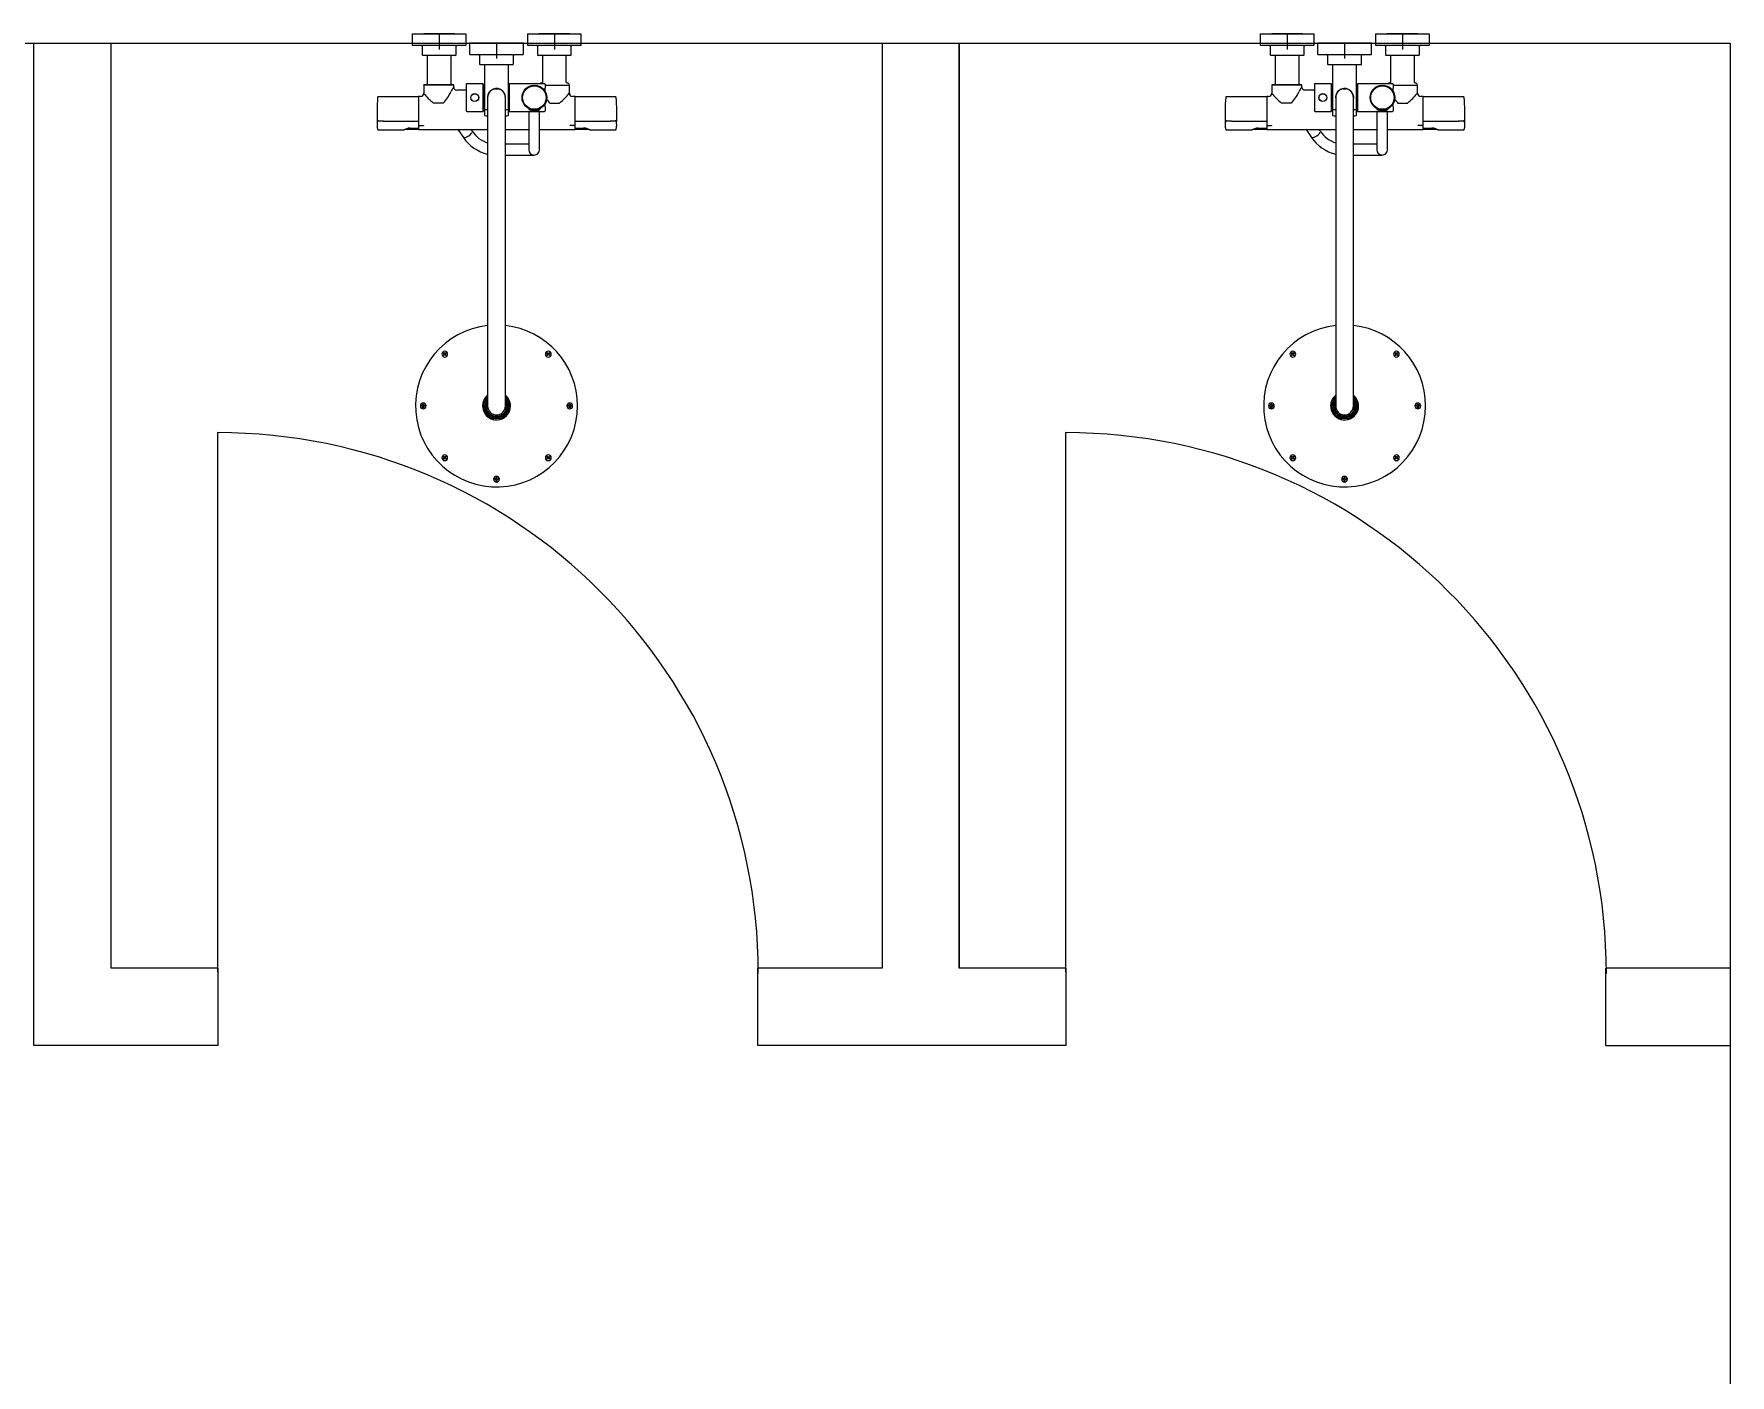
# Model space of a CAD drawing. Header units: millimetres. Extents: x -1544140 to 7445918, y -1294905 to 2019878.
# Drawn here: x 138998 to 141198, y 200255 to 201994 of the extents above; entities that cross this region are included whole.
import ezdxf
from ezdxf.lldxf.tags import DXFTag

# ---------------------------------------------------------------- set-up
doc = ezdxf.new("R2010")
doc.units = ezdxf.units.MM
doc.header["$MEASUREMENT"] = 0
doc.layers.add('JA_Building Outline', color=7, linetype='Continuous', lineweight=5)
tags = doc.linetypes.add('CENTER2', pattern=[28.575, 19.05, -3.175, 3.175, -3.175]).pattern_tags.tags
tags[10:11] = [DXFTag(74, 4), DXFTag(75, 0), DXFTag(340, '0'), DXFTag(46, 0.0), DXFTag(50, 0.0), DXFTag(44, 0.0), DXFTag(45, 0.0)]
tags[8:9] = [DXFTag(74, 4), DXFTag(75, 0), DXFTag(340, '0'), DXFTag(46, 0.0), DXFTag(50, 0.0), DXFTag(44, 0.0), DXFTag(45, 0.0)]
tags[6:7] = [DXFTag(74, 4), DXFTag(75, 0), DXFTag(340, '0'), DXFTag(46, 0.0), DXFTag(50, 0.0), DXFTag(44, 0.0), DXFTag(45, 0.0)]
tags[4:5] = [DXFTag(74, 4), DXFTag(75, 0), DXFTag(340, '0'), DXFTag(46, 0.0), DXFTag(50, 0.0), DXFTag(44, 0.0), DXFTag(45, 0.0)]

msp = doc.modelspace()

# ---------------------------------------------------------------- linework, layer by layer
at = {"color": 165, "linetype": 'Continuous', "true_color": 0x5e67af}
for p, q in [((139488.2, 201993.4), (139488.2, 201979.9)), ((139488.7, 201993.9), (139557.7, 201993.9)), ((139558.2, 201979.9), (139558.2, 201993.4)), ((139637.7, 201993.4), (139637.7, 201979.9)), ((139638.2, 201993.9), (139707.2, 201993.9)), ((139707.7, 201979.9), (139707.7, 201993.4)), ((140588.2, 201993.4), (140588.2, 201979.9)), ((140588.7, 201993.9), (140657.7, 201993.9)), ((140658.2, 201979.9), (140658.2, 201993.4)), ((140737.7, 201993.4), (140737.7, 201979.9)), ((140738.2, 201993.9), (140807.2, 201993.9)), ((140807.7, 201979.9), (140807.7, 201993.4)), ((139557.2, 201978.9), (139489.2, 201978.9)), ((139501.2, 201977.9), (139501.2, 201966.9)), ((139544.2, 201965.9), (139502.2, 201965.9)), ((139507.7, 201965.9), (139507.7, 201927.7)), ((139538.7, 201927.7), (139538.7, 201965.9)), ((139545.2, 201966.9), (139545.2, 201977.9)), ((139562.7, 201981.6), (139562.7, 201968.1)), ((139632.2, 201982.1), (139563.2, 201982.1)), ((139563.7, 201967.1), (139631.7, 201967.1)), ((139575.7, 201966.1), (139575.7, 201955.1)), ((139619.7, 201955.1), (139619.7, 201966.1)), ((139632.7, 201968.1), (139632.7, 201981.6)), ((139706.7, 201978.9), (139638.7, 201978.9)), ((139650.7, 201977.9), (139650.7, 201966.9)), ((139693.7, 201965.9), (139651.7, 201965.9)), ((139657.2, 201965.9), (139657.2, 201931)), ((139688.2, 201931), (139688.2, 201965.9)), ((139694.7, 201966.9), (139694.7, 201977.9)), ((140657.2, 201978.9), (140589.2, 201978.9)), ((140601.2, 201977.9), (140601.2, 201966.9)), ((140644.2, 201965.9), (140602.2, 201965.9)), ((140607.7, 201965.9), (140607.7, 201927.7)), ((140638.7, 201927.7), (140638.7, 201965.9)), ((140645.2, 201966.9), (140645.2, 201977.9)), ((140662.7, 201981.6), (140662.7, 201968.1)), ((140732.2, 201982.1), (140663.2, 201982.1)), ((140663.7, 201967.1), (140731.7, 201967.1)), ((140675.7, 201966.1), (140675.7, 201955.1)), ((140719.7, 201955.1), (140719.7, 201966.1)), ((140732.7, 201968.1), (140732.7, 201981.6)), ((140806.7, 201978.9), (140738.7, 201978.9)), ((140750.7, 201977.9), (140750.7, 201966.9)), ((140793.7, 201965.9), (140751.7, 201965.9)), ((140757.2, 201965.9), (140757.2, 201931)), ((140788.2, 201931), (140788.2, 201965.9)), ((140794.7, 201966.9), (140794.7, 201977.9)), ((139576.7, 201954.1), (139618.7, 201954.1)), ((139582, 201954.1), (139582, 201896.2)), ((139613.3, 201896.2), (139613.3, 201954.1)), ((140676.7, 201954.1), (140718.7, 201954.1)), ((140682, 201954.1), (140682, 201896.2)), ((140713.3, 201896.2), (140713.3, 201954.1)), ((139542.2, 201927.7), (139503.2, 201927.7)), ((139542.2, 201927.4), (139503.2, 201927.4)), ((139503.2, 201927.4), (139503.2, 201918.7)), ((139503.2, 201918.7), (139503.2, 201916.9)), ((139542.2, 201924.9), (139542.2, 201927.4)), ((139542.2, 201925.2), (139542.2, 201927.4)), ((139542.2, 201927.4), (139542.2, 201927.4)), ((139558.5, 201920.9), (139546.2, 201920.9)), ((139558.5, 201928.9), (139558.5, 201893.9)), ((139580.3, 201929.4), (139559, 201929.4)), ((139580.5, 201893.6), (139580.5, 201929.2)), ((139581.7, 201923.4), (139580.5, 201923.4)), ((139581.7, 201929.4), (139581.7, 201893.4)), ((139582, 201929.4), (139581.7, 201929.4)), ((139595.7, 201922.9), (139595.2, 201922.7)), ((139595.7, 201922.9), (139599.7, 201922.9)), ((139600.2, 201922.7), (139599.7, 201922.9)), ((139613.7, 201929.4), (139613.3, 201929.4)), ((139613.7, 201929.4), (139613.7, 201893.4)), ((139614.3, 201924.4), (139613.7, 201924.4)), ((139614.3, 201929.4), (139614.3, 201893.4)), ((139660, 201929.4), (139614.3, 201929.4)), ((139660.8, 201928.6), (139660.8, 201923.5)), ((139660.8, 201927.4), (139692.2, 201927.4)), ((139660.8, 201920.7), (139660.8, 201923.5)), ((139692.2, 201918.7), (139692.2, 201927.4)), ((139692.2, 201916.9), (139692.2, 201918.7)), ((140642.2, 201927.7), (140603.2, 201927.7)), ((140642.2, 201927.4), (140603.2, 201927.4)), ((140603.2, 201927.4), (140603.2, 201918.7)), ((140603.2, 201918.7), (140603.2, 201916.9)), ((140642.2, 201924.9), (140642.2, 201927.4)), ((140642.2, 201925.2), (140642.2, 201927.4)), ((140642.2, 201927.4), (140642.2, 201927.4)), ((140658.5, 201920.9), (140646.2, 201920.9)), ((140658.5, 201928.9), (140658.5, 201893.9)), ((140680.3, 201929.4), (140659, 201929.4)), ((140680.5, 201893.6), (140680.5, 201929.2)), ((140681.7, 201923.4), (140680.5, 201923.4)), ((140681.7, 201929.4), (140681.7, 201893.4)), ((140682, 201929.4), (140681.7, 201929.4)), ((140695.7, 201922.9), (140695.2, 201922.7)), ((140695.7, 201922.9), (140699.7, 201922.9)), ((140700.2, 201922.7), (140699.7, 201922.9)), ((140713.7, 201929.4), (140713.3, 201929.4)), ((140713.7, 201929.4), (140713.7, 201893.4)), ((140714.3, 201924.4), (140713.7, 201924.4)), ((140714.3, 201929.4), (140714.3, 201893.4)), ((140760, 201929.4), (140714.3, 201929.4)), ((140760.8, 201928.6), (140760.8, 201923.5)), ((140760.8, 201927.4), (140792.2, 201927.4)), ((140760.8, 201920.7), (140760.8, 201923.5)), ((140792.2, 201918.7), (140792.2, 201927.4)), ((140792.2, 201916.9), (140792.2, 201918.7)), ((139496.2, 201912.4), (139444.5, 201912.4)), ((139496.7, 201912.9), (139496.7, 201880.5)), ((139499.2, 201912.9), (139496.7, 201912.9)), ((139528.5, 201904.3), (139515.9, 201904.3)), ((139580.5, 201899.4), (139581.7, 201899.4)), ((139582.1, 201895.8), (139582.1, 201888.2)), ((139582.2, 201896), (139586.2, 201896)), ((139586.2, 201911.4), (139586.2, 201870.9)), ((139609.2, 201870.9), (139609.2, 201911.4)), ((139609.2, 201896), (139613.1, 201896)), ((139613.3, 201888.2), (139613.3, 201895.8)), ((139613.7, 201898.4), (139614.3, 201898.4)), ((139639.6, 201897.2), (139639.6, 201896.6)), ((139639.6, 201896.6), (139639.6, 201896.4)), ((139641.6, 201896.3), (139641.6, 201895.8)), ((139644.1, 201895.1), (139644.1, 201895.7)), ((139645.5, 201895.5), (139645.5, 201895.4)), ((139645.6, 201895.5), (139645.6, 201894.9)), ((139648.1, 201894.9), (139648.1, 201895.5)), ((139648.2, 201895.4), (139648.2, 201895.5)), ((139649.6, 201895.7), (139649.6, 201895.1)), ((139652.1, 201895.8), (139652.1, 201896.3)), ((139654.1, 201896.6), (139654.1, 201897.2)), ((139654.2, 201897.2), (139654.2, 201897.2)), ((139660.8, 201899.4), (139660.8, 201902.1)), ((139660.8, 201899.4), (139660.8, 201894.2)), ((139666.8, 201904.3), (139679.5, 201904.3)), ((139699.4, 201912.9), (139696.2, 201912.9)), ((139699.7, 201880.5), (139699.7, 201912.9)), ((139751.8, 201912.4), (139700.2, 201912.4)), ((140596.2, 201912.4), (140544.5, 201912.4)), ((140596.7, 201912.9), (140596.7, 201880.5)), ((140599.2, 201912.9), (140596.7, 201912.9)), ((140628.5, 201904.3), (140615.9, 201904.3)), ((140680.5, 201899.4), (140681.7, 201899.4)), ((140682.1, 201895.8), (140682.1, 201888.2)), ((140682.2, 201896), (140686.2, 201896)), ((140686.2, 201911.4), (140686.2, 201870.9)), ((140709.2, 201870.9), (140709.2, 201911.4)), ((140709.2, 201896), (140713.1, 201896)), ((140713.3, 201888.2), (140713.3, 201895.8)), ((140713.7, 201898.4), (140714.3, 201898.4)), ((140739.6, 201897.2), (140739.6, 201896.6)), ((140739.6, 201896.6), (140739.6, 201896.4)), ((140741.6, 201896.3), (140741.6, 201895.8)), ((140744.1, 201895.1), (140744.1, 201895.7)), ((140745.5, 201895.5), (140745.5, 201895.4)), ((140745.6, 201895.5), (140745.6, 201894.9)), ((140748.1, 201894.9), (140748.1, 201895.5)), ((140748.2, 201895.4), (140748.2, 201895.5)), ((140749.6, 201895.7), (140749.6, 201895.1)), ((140752.1, 201895.8), (140752.1, 201896.3)), ((140754.1, 201896.6), (140754.1, 201897.2)), ((140754.2, 201897.2), (140754.2, 201897.2)), ((140760.8, 201899.4), (140760.8, 201902.1)), ((140760.8, 201899.4), (140760.8, 201894.2)), ((140766.8, 201904.3), (140779.5, 201904.3)), ((140799.4, 201912.9), (140796.2, 201912.9)), ((140799.7, 201880.5), (140799.7, 201912.9)), ((140851.8, 201912.4), (140800.2, 201912.4)), ((139444.5, 201881.2), (139450.8, 201881.2)), ((139450.8, 201881), (139450.4, 201881.2)), ((139450.8, 201881), (139496.7, 201881)), ((139496.6, 201880.5), (139496.7, 201880.5)), ((139496.7, 201881), (139496.7, 201880.5)), ((139496.7, 201880.5), (139496.7, 201872.1)), ((139498, 201874.7), (139498, 201875.2)), ((139498, 201875.2), (139503, 201875.2)), ((139503, 201874.7), (139498, 201874.7)), ((139503, 201875.2), (139503, 201874.7)), ((139559, 201893.4), (139580.3, 201893.4)), ((139581.7, 201893.4), (139582.1, 201893.4)), ((139613.3, 201893.4), (139613.7, 201893.4)), ((139614.3, 201893.4), (139660, 201893.4)), ((139639.4, 201893.4), (139639.4, 201867.3)), ((139653.4, 201867.3), (139653.4, 201893.4)), ((139693.2, 201875.2), (139693.2, 201875.7)), ((139693.2, 201875.7), (139698.2, 201875.7)), ((139698.2, 201875.2), (139693.2, 201875.2)), ((139698.2, 201875.7), (139698.2, 201875.2)), ((139699.7, 201881), (139745.5, 201881)), ((139699.7, 201880.5), (139699.7, 201881)), ((139699.7, 201880.5), (139699.7, 201880.5)), ((139699.7, 201872.1), (139699.7, 201880.5)), ((139745.5, 201881.2), (139751.8, 201881.2)), ((139745.9, 201881.2), (139745.5, 201881)), ((140544.5, 201881.2), (140550.8, 201881.2)), ((140550.8, 201881), (140550.4, 201881.2)), ((140550.8, 201881), (140596.7, 201881)), ((140596.6, 201880.5), (140596.7, 201880.5)), ((140596.7, 201881), (140596.7, 201880.5)), ((140596.7, 201880.5), (140596.7, 201872.1)), ((140598, 201874.7), (140598, 201875.2)), ((140598, 201875.2), (140603, 201875.2)), ((140603, 201874.7), (140598, 201874.7)), ((140603, 201875.2), (140603, 201874.7)), ((140659, 201893.4), (140680.3, 201893.4)), ((140681.7, 201893.4), (140682.1, 201893.4)), ((140713.3, 201893.4), (140713.7, 201893.4)), ((140714.3, 201893.4), (140760, 201893.4)), ((140739.4, 201893.4), (140739.4, 201867.3)), ((140753.4, 201867.3), (140753.4, 201893.4)), ((140793.2, 201875.2), (140793.2, 201875.7)), ((140793.2, 201875.7), (140798.2, 201875.7)), ((140798.2, 201875.2), (140793.2, 201875.2)), ((140798.2, 201875.7), (140798.2, 201875.2)), ((140799.7, 201881), (140845.5, 201881)), ((140799.7, 201880.5), (140799.7, 201881)), ((140799.7, 201880.5), (140799.7, 201880.5)), ((140799.7, 201872.1), (140799.7, 201880.5)), ((140845.5, 201881.2), (140851.8, 201881.2)), ((140845.9, 201881.2), (140845.5, 201881)), ((139443.9, 201869.7), (139477.2, 201869.7)), ((139479.5, 201870.4), (139496.2, 201870.4)), ((139485.6, 201871.9), (139485.6, 201871.9)), ((139485.6, 201871.9), (139496.4, 201871.9)), ((139496.7, 201872.1), (139496.6, 201872.1)), ((139496.7, 201872.1), (139496.7, 201869.9)), ((139496.7, 201869.9), (139586.2, 201869.9)), ((139547.7, 201869.9), (139554.7, 201859.7)), ((139586.2, 201870.9), (139586.2, 201551.9)), ((139609.2, 201551.9), (139609.2, 201870.9)), ((139609.2, 201869.9), (139639.4, 201869.9)), ((139617, 201850.8), (139609.2, 201850.8)), ((139639.4, 201850.8), (139617, 201850.8)), ((139639.4, 201867.3), (139639.4, 201843.8)), ((139653.4, 201869.9), (139699.4, 201869.9)), ((139653.4, 201843.8), (139653.4, 201867.3)), ((139699.7, 201869.9), (139699.7, 201872.1)), ((139699.7, 201872.1), (139699.7, 201872.1)), ((139699.9, 201871.9), (139710.7, 201871.9)), ((139700.2, 201870.4), (139716.8, 201870.4)), ((139710.7, 201871.9), (139710.7, 201871.9)), ((139719.1, 201869.7), (139752.4, 201869.7)), ((140543.9, 201869.7), (140577.2, 201869.7)), ((140579.5, 201870.4), (140596.2, 201870.4)), ((140585.6, 201871.9), (140585.6, 201871.9)), ((140585.6, 201871.9), (140596.4, 201871.9)), ((140596.7, 201872.1), (140596.6, 201872.1)), ((140596.7, 201872.1), (140596.7, 201869.9)), ((140596.7, 201869.9), (140686.2, 201869.9)), ((140647.7, 201869.9), (140654.7, 201859.7)), ((140686.2, 201870.9), (140686.2, 201551.9)), ((140709.2, 201551.9), (140709.2, 201870.9)), ((140709.2, 201869.9), (140739.4, 201869.9)), ((140717, 201850.8), (140709.2, 201850.8)), ((140739.4, 201850.8), (140717, 201850.8)), ((140739.4, 201867.3), (140739.4, 201843.8)), ((140753.4, 201869.9), (140799.4, 201869.9)), ((140753.4, 201843.8), (140753.4, 201867.3)), ((140799.7, 201869.9), (140799.7, 201872.1)), ((140799.7, 201872.1), (140799.7, 201872.1)), ((140799.9, 201871.9), (140810.7, 201871.9)), ((140800.2, 201870.4), (140816.8, 201870.4)), ((140810.7, 201871.9), (140810.7, 201871.9)), ((140819.1, 201869.7), (140852.4, 201869.7)), ((139609.2, 201836.8), (139617, 201836.8)), ((139617, 201836.8), (139646.4, 201836.8)), ((140709.2, 201836.8), (140717, 201836.8)), ((140717, 201836.8), (140746.4, 201836.8)), ((139528.6, 201579.9), (139528.9, 201580.2)), ((139529.9, 201578.6), (139528.6, 201579.9)), ((139528.6, 201577.3), (139529.9, 201578.6)), ((139529.2, 201576.7), (139528.6, 201577.3)), ((139528.9, 201580.2), (139529.2, 201580.6)), ((139529.2, 201580.6), (139530.5, 201579.3)), ((139530.5, 201578), (139529.2, 201576.7)), ((139530.5, 201579.3), (139531.8, 201580.6)), ((139531.8, 201576.7), (139530.5, 201578)), ((139532.5, 201579.9), (139531.2, 201578.6)), ((139531.2, 201578.6), (139532.5, 201577.3)), ((139531.8, 201580.6), (139532.5, 201579.9)), ((139532.1, 201577), (139531.8, 201576.7)), ((139532.5, 201577.3), (139532.1, 201577)), ((139662.9, 201579.9), (139663.6, 201580.6)), ((139664.2, 201578.6), (139662.9, 201579.9)), ((139662.9, 201577.3), (139664.2, 201578.6)), ((139663.2, 201577), (139662.9, 201577.3)), ((139663.6, 201576.7), (139663.2, 201577)), ((139663.6, 201580.6), (139664.9, 201579.3)), ((139664.9, 201578), (139663.6, 201576.7)), ((139664.9, 201579.3), (139666.2, 201580.6)), ((139666.2, 201576.7), (139664.9, 201578)), ((139666.8, 201579.9), (139665.5, 201578.6)), ((139665.5, 201578.6), (139666.8, 201577.3)), ((139666.2, 201580.6), (139666.5, 201580.2)), ((139666.8, 201577.3), (139666.2, 201576.7)), ((139666.5, 201580.2), (139666.8, 201579.9)), ((140628.6, 201579.9), (140628.9, 201580.2)), ((140629.9, 201578.6), (140628.6, 201579.9)), ((140628.6, 201577.3), (140629.9, 201578.6)), ((140629.2, 201576.7), (140628.6, 201577.3)), ((140628.9, 201580.2), (140629.2, 201580.6)), ((140629.2, 201580.6), (140630.5, 201579.3)), ((140630.5, 201578), (140629.2, 201576.7)), ((140630.5, 201579.3), (140631.8, 201580.6)), ((140631.8, 201576.7), (140630.5, 201578)), ((140632.5, 201579.9), (140631.2, 201578.6)), ((140631.2, 201578.6), (140632.5, 201577.3)), ((140631.8, 201580.6), (140632.5, 201579.9)), ((140632.1, 201577), (140631.8, 201576.7)), ((140632.5, 201577.3), (140632.1, 201577)), ((140762.9, 201579.9), (140763.6, 201580.6)), ((140764.2, 201578.6), (140762.9, 201579.9)), ((140762.9, 201577.3), (140764.2, 201578.6)), ((140763.2, 201577), (140762.9, 201577.3)), ((140763.6, 201576.7), (140763.2, 201577)), ((140763.6, 201580.6), (140764.9, 201579.3)), ((140764.9, 201578), (140763.6, 201576.7)), ((140764.9, 201579.3), (140766.2, 201580.6)), ((140766.2, 201576.7), (140764.9, 201578)), ((140766.8, 201579.9), (140765.5, 201578.6)), ((140765.5, 201578.6), (140766.8, 201577.3)), ((140766.2, 201580.6), (140766.5, 201580.2)), ((140766.8, 201577.3), (140766.2, 201576.7)), ((140766.5, 201580.2), (140766.8, 201579.9)), ((139586.2, 201551.9), (139586.2, 201511.4)), ((139609.2, 201511.4), (139609.2, 201551.9)), ((140686.2, 201551.9), (140686.2, 201511.4)), ((140709.2, 201511.4), (140709.2, 201551.9)), ((139500.4, 201511.9), (139502.2, 201511.9)), ((139500.4, 201511.4), (139500.4, 201511.9)), ((139500.4, 201511), (139500.4, 201511.4)), ((139502.2, 201511), (139500.4, 201511)), ((139502.2, 201513.7), (139503.1, 201513.7)), ((139502.2, 201511.9), (139502.2, 201513.7)), ((139502.2, 201509.1), (139502.2, 201511)), ((139503.1, 201509.1), (139502.2, 201509.1)), ((139503.1, 201513.7), (139503.1, 201511.9)), ((139503.1, 201511.9), (139505, 201511.9)), ((139503.1, 201511), (139503.1, 201509.1)), ((139505, 201511), (139503.1, 201511)), ((139505, 201511.9), (139505, 201511.4)), ((139505, 201511.4), (139505, 201511)), ((139585.7, 201515.9), (139585.7, 201517.2)), ((139585.7, 201515.9), (139585.7, 201507)), ((139585.7, 201505.7), (139585.7, 201507)), ((139609.7, 201517.2), (139609.7, 201515.9)), ((139609.7, 201507), (139609.7, 201515.9)), ((139609.7, 201507), (139609.7, 201505.7)), ((139690.4, 201511.9), (139692.2, 201511.9)), ((139690.4, 201511.4), (139690.4, 201511.9)), ((139690.4, 201511), (139690.4, 201511.4)), ((139692.2, 201511), (139690.4, 201511)), ((139692.2, 201513.7), (139693.1, 201513.7)), ((139692.2, 201511.9), (139692.2, 201513.7)), ((139692.2, 201509.1), (139692.2, 201511)), ((139693.1, 201509.1), (139692.2, 201509.1)), ((139693.1, 201513.7), (139693.1, 201511.9)), ((139693.1, 201511.9), (139695, 201511.9)), ((139693.1, 201511), (139693.1, 201509.1)), ((139695, 201511), (139693.1, 201511)), ((139695, 201511.9), (139695, 201511.4)), ((139695, 201511.4), (139695, 201511)), ((140600.4, 201511.9), (140602.2, 201511.9)), ((140600.4, 201511.4), (140600.4, 201511.9)), ((140600.4, 201511), (140600.4, 201511.4)), ((140602.2, 201511), (140600.4, 201511)), ((140602.2, 201513.7), (140603.1, 201513.7)), ((140602.2, 201511.9), (140602.2, 201513.7)), ((140602.2, 201509.1), (140602.2, 201511)), ((140603.1, 201509.1), (140602.2, 201509.1)), ((140603.1, 201513.7), (140603.1, 201511.9)), ((140603.1, 201511.9), (140605, 201511.9)), ((140603.1, 201511), (140603.1, 201509.1)), ((140605, 201511), (140603.1, 201511)), ((140605, 201511.9), (140605, 201511.4)), ((140605, 201511.4), (140605, 201511)), ((140685.7, 201515.9), (140685.7, 201517.2)), ((140685.7, 201515.9), (140685.7, 201507)), ((140685.7, 201505.7), (140685.7, 201507)), ((140709.7, 201517.2), (140709.7, 201515.9)), ((140709.7, 201507), (140709.7, 201515.9)), ((140709.7, 201507), (140709.7, 201505.7)), ((140790.4, 201511.9), (140792.2, 201511.9)), ((140790.4, 201511.4), (140790.4, 201511.9)), ((140790.4, 201511), (140790.4, 201511.4)), ((140792.2, 201511), (140790.4, 201511)), ((140792.2, 201513.7), (140793.1, 201513.7)), ((140792.2, 201511.9), (140792.2, 201513.7)), ((140792.2, 201509.1), (140792.2, 201511)), ((140793.1, 201509.1), (140792.2, 201509.1)), ((140793.1, 201513.7), (140793.1, 201511.9)), ((140793.1, 201511.9), (140795, 201511.9)), ((140793.1, 201511), (140793.1, 201509.1)), ((140795, 201511), (140793.1, 201511)), ((140795, 201511.9), (140795, 201511.4)), ((140795, 201511.4), (140795, 201511)), ((139589.5, 201495.4), (139594.3, 201495.4)), ((139594.3, 201495.4), (139601.1, 201495.4)), ((139601.1, 201495.4), (139605.9, 201495.4)), ((140689.5, 201495.4), (140694.3, 201495.4)), ((140694.3, 201495.4), (140701.1, 201495.4)), ((140701.1, 201495.4), (140705.9, 201495.4)), ((139528.6, 201445.6), (139529.2, 201446.2)), ((139529.9, 201444.3), (139528.6, 201445.6)), ((139528.6, 201443), (139529.9, 201444.3)), ((139528.9, 201442.6), (139528.6, 201443)), ((139529.2, 201442.3), (139528.9, 201442.6)), ((139529.2, 201446.2), (139530.5, 201444.9)), ((139530.5, 201443.6), (139529.2, 201442.3)), ((139530.5, 201444.9), (139531.8, 201446.2)), ((139531.8, 201442.3), (139530.5, 201443.6)), ((139532.5, 201445.6), (139531.2, 201444.3)), ((139531.2, 201444.3), (139532.5, 201443)), ((139531.8, 201446.2), (139532.1, 201445.9)), ((139532.5, 201443), (139531.8, 201442.3)), ((139532.1, 201445.9), (139532.5, 201445.6)), ((139662.9, 201445.6), (139663.2, 201445.9)), ((139664.2, 201444.3), (139662.9, 201445.6)), ((139662.9, 201443), (139664.2, 201444.3)), ((139663.6, 201442.3), (139662.9, 201443)), ((139663.2, 201445.9), (139663.6, 201446.2)), ((139663.6, 201446.2), (139664.9, 201444.9)), ((139664.9, 201443.6), (139663.6, 201442.3)), ((139664.9, 201444.9), (139666.2, 201446.2)), ((139666.2, 201442.3), (139664.9, 201443.6)), ((139666.8, 201445.6), (139665.5, 201444.3)), ((139665.5, 201444.3), (139666.8, 201443)), ((139666.2, 201446.2), (139666.8, 201445.6)), ((139666.5, 201442.6), (139666.2, 201442.3)), ((139666.8, 201443), (139666.5, 201442.6)), ((140628.6, 201445.6), (140629.2, 201446.2)), ((140629.9, 201444.3), (140628.6, 201445.6)), ((140628.6, 201443), (140629.9, 201444.3)), ((140628.9, 201442.6), (140628.6, 201443)), ((140629.2, 201442.3), (140628.9, 201442.6)), ((140629.2, 201446.2), (140630.5, 201444.9)), ((140630.5, 201443.6), (140629.2, 201442.3)), ((140630.5, 201444.9), (140631.8, 201446.2)), ((140631.8, 201442.3), (140630.5, 201443.6)), ((140632.5, 201445.6), (140631.2, 201444.3)), ((140631.2, 201444.3), (140632.5, 201443)), ((140631.8, 201446.2), (140632.1, 201445.9)), ((140632.5, 201443), (140631.8, 201442.3)), ((140632.1, 201445.9), (140632.5, 201445.6)), ((140762.9, 201445.6), (140763.2, 201445.9)), ((140764.2, 201444.3), (140762.9, 201445.6)), ((140762.9, 201443), (140764.2, 201444.3)), ((140763.6, 201442.3), (140762.9, 201443)), ((140763.2, 201445.9), (140763.6, 201446.2)), ((140763.6, 201446.2), (140764.9, 201444.9)), ((140764.9, 201443.6), (140763.6, 201442.3)), ((140764.9, 201444.9), (140766.2, 201446.2)), ((140766.2, 201442.3), (140764.9, 201443.6)), ((140766.8, 201445.6), (140765.5, 201444.3)), ((140765.5, 201444.3), (140766.8, 201443)), ((140766.2, 201446.2), (140766.8, 201445.6)), ((140766.5, 201442.6), (140766.2, 201442.3)), ((140766.8, 201443), (140766.5, 201442.6)), ((139595.4, 201416.9), (139597.2, 201416.9)), ((139595.4, 201416), (139595.4, 201416.9)), ((139597.2, 201416), (139595.4, 201416)), ((139597.2, 201418.7), (139597.7, 201418.7)), ((139597.2, 201416.9), (139597.2, 201418.7)), ((139597.2, 201414.1), (139597.2, 201416)), ((139597.7, 201414.1), (139597.2, 201414.1)), ((139597.7, 201418.7), (139598.1, 201418.7)), ((139598.1, 201414.1), (139597.7, 201414.1)), ((139598.1, 201418.7), (139598.1, 201416.9)), ((139598.1, 201416.9), (139600, 201416.9)), ((139598.1, 201416), (139598.1, 201414.1)), ((139600, 201416), (139598.1, 201416)), ((139600, 201416.9), (139600, 201416)), ((140695.4, 201416.9), (140697.2, 201416.9)), ((140695.4, 201416), (140695.4, 201416.9)), ((140697.2, 201416), (140695.4, 201416)), ((140697.2, 201418.7), (140697.7, 201418.7)), ((140697.2, 201416.9), (140697.2, 201418.7)), ((140697.2, 201414.1), (140697.2, 201416)), ((140697.7, 201414.1), (140697.2, 201414.1)), ((140697.7, 201418.7), (140698.1, 201418.7)), ((140698.1, 201414.1), (140697.7, 201414.1)), ((140698.1, 201418.7), (140698.1, 201416.9)), ((140698.1, 201416.9), (140700, 201416.9)), ((140698.1, 201416), (140698.1, 201414.1)), ((140700, 201416), (140698.1, 201416)), ((140700, 201416.9), (140700, 201416))]:
    msp.add_line(p, q, dxfattribs=at)
at = {"color": 165, "linetype": 'CENTER2', "true_color": 0x5e67af}
for p, q in [((139543.2, 201993.9), (139503.2, 201993.9)), ((139523.2, 201993.9), (139523.2, 201973.9)), ((139692.7, 201993.9), (139652.7, 201993.9)), ((139672.7, 201993.9), (139672.7, 201973.9)), ((140643.2, 201993.9), (140603.2, 201993.9)), ((140623.2, 201993.9), (140623.2, 201973.9)), ((140792.7, 201993.9), (140752.7, 201993.9)), ((140772.7, 201993.9), (140772.7, 201973.9)), ((139617.7, 201982.1), (139577.7, 201982.1)), ((139597.7, 201982.1), (139597.7, 201962.1)), ((140717.7, 201982.1), (140677.7, 201982.1)), ((140697.7, 201982.1), (140697.7, 201962.1))]:
    msp.add_line(p, q, dxfattribs=at)
for p in [(138297.8, 201982.1), (140197.7, 201982.1)]:
    msp.add_line(p, (141197.7, 201982.1))
at = {"color": 165, "lineweight": 25, "true_color": 0x5e67af}
msp.add_line((139097.7, 200782.1), (139097.7, 201982.1), dxfattribs=at)
at = {"color": 165, "true_color": 0x5e67af}
for p, q in [((139097.7, 201982.1), (140097.7, 201982.1)), ((140097.7, 201982.1), (140097.7, 200782.1)), ((141197.7, 201982.1), (141197.7, 200782.1)), ((139235.9, 201476.8), (139235.9, 200777.3)), ((140335.9, 201476.8), (140335.9, 200777.3)), ((139236.5, 200782.1), (139097.7, 200782.1)), ((139236.5, 200682.1), (139236.5, 200782.1)), ((140097.7, 200782.1), (139936.5, 200782.1)), ((139936.5, 200682.1), (139936.5, 200782.1)), ((140336.5, 200782.1), (140197.7, 200782.1)), ((140336.5, 200682.1), (140336.5, 200782.1)), ((141197.7, 200782.1), (141036.5, 200782.1)), ((141036.5, 200682.1), (141036.5, 200782.1)), ((140336.5, 200682.1), (140197.7, 200682.1)), ((141036.5, 200682.1), (141197.7, 200682.1))]:
    msp.add_line(p, q, dxfattribs=at)
at = {"color": 18, "true_color": 0x000000}
msp.add_line((141197.7, 201982.1), (141197.7, 198527), dxfattribs=at)
at = {"color": 165, "true_color": 0x5e67af}
for points in [[(139236.5, 200682.1), (138997.7, 200682.1), (138997.7, 201982.1)], [(139097.7, 200782.1), (139097.7, 201982.1)], [(140197.7, 201982.1), (140197.7, 200782.1)], [(140197.7, 200782.1), (140197.7, 201982.1)], [(140197.7, 200682.1), (140197.7, 200682.1), (139936.5, 200682.1)]]:
    msp.add_lwpolyline(points, dxfattribs=at)
at = {"color": 165, "linetype": 'Continuous', "true_color": 0x5e67af}
for centre, radius in [((139569.5, 201911.4), 5.1), ((139569.5, 201911.4), 5), ((139646.8, 201911.4), 16), ((139646.8, 201911.4), 15.3), ((139646.8, 201911.4), 15.2), ((140669.5, 201911.4), 5.1), ((140669.5, 201911.4), 5), ((140746.8, 201911.4), 16), ((140746.8, 201911.4), 15.3), ((140746.8, 201911.4), 15.2)]:
    msp.add_circle(centre, radius, dxfattribs=at)
for centre, radius, start, end in [((139488.7, 201993.4), 0.5, 90, 180), ((139557.7, 201993.4), 0.5, 0, 90), ((139638.2, 201993.4), 0.5, 90, 180), ((139707.2, 201993.4), 0.5, 0, 90), ((140588.7, 201993.4), 0.5, 90, 180), ((140657.7, 201993.4), 0.5, 0, 90), ((140738.2, 201993.4), 0.5, 90, 180), ((140807.2, 201993.4), 0.5, 0, 90), ((139489.2, 201979.9), 1, 180, 270), ((139500.2, 201977.9), 1, 0, 90), ((139502.2, 201966.9), 1, 180, 270), ((139544.2, 201966.9), 1, 270, 0), ((139546.2, 201977.9), 1, 90, 180), ((139557.2, 201979.9), 1, 270, 0), ((139563.2, 201981.6), 0.5, 90, 180), ((139563.7, 201968.1), 1, 180, 270), ((139574.7, 201966.1), 1, 0, 90), ((139620.7, 201966.1), 1, 90, 180), ((139631.7, 201968.1), 1, 270, 0), ((139632.2, 201981.6), 0.5, 0, 90), ((139638.7, 201979.9), 1, 180, 270), ((139649.7, 201977.9), 1, 0, 90), ((139651.7, 201966.9), 1, 180, 270), ((139693.7, 201966.9), 1, 270, 0), ((139695.7, 201977.9), 1, 90, 180), ((139706.7, 201979.9), 1, 270, 0), ((140589.2, 201979.9), 1, 180, 270), ((140600.2, 201977.9), 1, 0, 90), ((140602.2, 201966.9), 1, 180, 270), ((140644.2, 201966.9), 1, 270, 0), ((140646.2, 201977.9), 1, 90, 180), ((140657.2, 201979.9), 1, 270, 0), ((140663.2, 201981.6), 0.5, 90, 180), ((140663.7, 201968.1), 1, 180, 270), ((140674.7, 201966.1), 1, 0, 90), ((140720.7, 201966.1), 1, 90, 180), ((140731.7, 201968.1), 1, 270, 0), ((140732.2, 201981.6), 0.5, 0, 90), ((140738.7, 201979.9), 1, 180, 270), ((140749.7, 201977.9), 1, 0, 90), ((140751.7, 201966.9), 1, 180, 270), ((140793.7, 201966.9), 1, 270, 0), ((140795.7, 201977.9), 1, 90, 180), ((140806.7, 201979.9), 1, 270, 0), ((139576.7, 201955.1), 1, 180, 270), ((139618.7, 201955.1), 1, 270, 0), ((140676.7, 201955.1), 1, 180, 270), ((140718.7, 201955.1), 1, 270, 0), ((139499.2, 201916.9), 4, 269.9991, 359.9998), ((139506.2, 201927.4), 3.05, 174.4823, 180), ((139587.2, 201988.6), 110.5, 220.4688, 229.7902), ((139492.2, 201939.5), 50.7, 315.9079, 335.7419), ((139565.6, 201906.4), 29.9, 141.7215, 155.6629), ((139539.1, 201927.4), 3.05, 0, 5.5177), ((139546.2, 201924.9), 4, 180, 269.9995), ((139559, 201928.9), 0.5, 90, 180), ((139580.3, 201929.2), 0.2, 0, 90), ((139597.7, 201911.4), 11.8, 0, 191.7759), ((139597.7, 201911.4), 11.5, 0, 180), ((139656.2, 201927.4), 3.05, 98.1198, 139.164), ((139655.4, 201933.5), 3.05, 278.1198, 306.4999), ((139660, 201928.6), 0.8, 0, 90), ((139660, 201920.7), 0.8, 292.0995, 0), ((139611.1, 201985.6), 106.2, 310.0226, 319.7184), ((139690, 201933.5), 3.05, 233.5001, 261.8802), ((139689.1, 201927.4), 3.05, 0, 81.8802), ((139696.2, 201916.9), 4, 180.0039, 269.9991), ((140599.2, 201916.9), 4, 269.9991, 359.9998), ((140606.2, 201927.4), 3.05, 174.4823, 180), ((140687.2, 201988.6), 110.5, 220.4688, 229.7902), ((140592.2, 201939.5), 50.7, 315.9079, 335.7419), ((140665.6, 201906.4), 29.9, 141.7215, 155.6629), ((140639.1, 201927.4), 3.05, 0, 5.5177), ((140646.2, 201924.9), 4, 180, 269.9995), ((140659, 201928.9), 0.5, 90, 180), ((140680.3, 201929.2), 0.2, 0, 90), ((140697.7, 201911.4), 11.8, 0, 191.7759), ((140697.7, 201911.4), 11.5, 0, 180), ((140756.2, 201927.4), 3.05, 98.1198, 139.164), ((140755.4, 201933.5), 3.05, 278.1198, 306.4999), ((140760, 201928.6), 0.8, 0, 90), ((140760, 201920.7), 0.8, 292.0995, 0), ((140711.1, 201985.6), 106.2, 310.0226, 319.7184), ((140790, 201933.5), 3.05, 233.5001, 261.8802), ((140789.1, 201927.4), 3.05, 0, 81.8802), ((140796.2, 201916.9), 4, 180.0039, 269.9991), ((139692.7, 201891.4), 250, 175.393, 182.8204), ((139444.5, 201911.4), 1, 90, 175.393), ((139496.2, 201911.9), 0.5, 0, 90), ((139582.2, 201896.2), 0.2, 180, 270), ((139582.3, 201895.8), 0.2, 90, 180), ((139597.7, 201911.4), 11.8, 349.8223, 0), ((139613.1, 201896.2), 0.2, 270, 0), ((139613.1, 201895.8), 0.2, 0, 90), ((139640.6, 201896.7), 0.997, 185.3453, 245.7111), ((139640.1, 201896.4), 0.5, 180.0171, 245.8523), ((139646.8, 201911.4), 17, 246.6748, 251.9973), ((139646.8, 201911.4), 17, 246.9862, 251.4788), ((139646.8, 201911.4), 17, 246.9862, 251.4788), ((139646.8, 201911.4), 17, 246.9862, 251.4788), ((139646.8, 201911.4), 17, 246.9862, 251.4788), ((139646.8, 201911.3), 16.3, 251.4029, 260.45), ((139646.8, 201911.4), 17, 253.8248, 258.9605), ((139644.4, 201901.2), 6.52, 254.9913, 264.3574), ((139643.7, 201895.2), 0.424, 282.9312, 360), ((139646.8, 201911.4), 17, 260.7281, 265.7607), ((139645.6, 201900.9), 6.42, 262.3904, 271.1481), ((139645.7, 201901.4), 6.9, 270.5306, 270.8322), ((139645.6, 201894.9), 0.472, 288.2811, 298.5261), ((139646.8, 201911.4), 17, 267.5002, 272.5025), ((139647.5, 201895), 0.532, 272.4997, 360), ((139648, 201894.9), 0.472, 241.4739, 251.7189), ((139648, 201901.4), 6.9, 269.1678, 277.3385), ((139648.1, 201894.8), 0.296, 245.7309, 276.446), ((139648, 201900.9), 6.42, 268.8519, 269.2212), ((139646.8, 201911.4), 17, 276.547, 279.2719), ((139646.9, 201911.3), 16.3, 279.55, 288.5971), ((139650, 201895.2), 0.424, 180, 257.0688), ((139649.3, 201901.3), 6.56, 275.6813, 284.9937), ((139650, 201895.1), 0.318, 253.3309, 282.3461), ((139649.3, 201901.2), 6.52, 275.6426, 275.8905), ((139646.8, 201911.4), 17, 281.0395, 286.1752), ((139646.8, 201911.4), 17, 288.0028, 293.3253), ((139646.8, 201911.4), 17, 288.0027, 293.1134), ((139646.8, 201911.4), 17, 288.0027, 290.7431), ((139646.8, 201911.4), 17, 288.0027, 290.7431), ((139646.8, 201911.4), 17, 288.0027, 290.7431), ((139646.8, 201911.4), 17, 288.0027, 290.7431), ((139653.1, 201896.7), 0.998, 294.2817, 354.6315), ((139660, 201902.1), 0.8, 0, 90), ((139660, 201894.2), 0.8, 270, 0), ((139702, 201938.7), 49.2, 216.834, 224.3798), ((139699.4, 201909.9), 3.05, 84.9297, 90), ((139700.2, 201911.9), 0.5, 90, 180), ((139751.8, 201911.4), 1, 4.607, 90), ((139503.7, 201891.4), 250, 357.1796, 4.607), ((140792.7, 201891.4), 250, 175.393, 182.8204), ((140544.5, 201911.4), 1, 90, 175.393), ((140596.2, 201911.9), 0.5, 0, 90), ((140682.2, 201896.2), 0.2, 180, 270), ((140682.3, 201895.8), 0.2, 90, 180), ((140697.7, 201911.4), 11.8, 349.8223, 0), ((140713.1, 201896.2), 0.2, 270, 0), ((140713.1, 201895.8), 0.2, 0, 90), ((140740.6, 201896.7), 0.997, 185.3453, 245.7111), ((140740.1, 201896.4), 0.5, 180.0171, 245.8523), ((140746.8, 201911.4), 17, 246.6748, 251.9973), ((140746.8, 201911.4), 17, 246.9862, 251.4788), ((140746.8, 201911.4), 17, 246.9862, 251.4788), ((140746.8, 201911.4), 17, 246.9862, 251.4788), ((140746.8, 201911.4), 17, 246.9862, 251.4788), ((140746.8, 201911.3), 16.3, 251.4029, 260.45), ((140746.8, 201911.4), 17, 253.8248, 258.9605), ((140744.4, 201901.2), 6.52, 254.9913, 264.3574), ((140743.7, 201895.2), 0.424, 282.9312, 360), ((140746.8, 201911.4), 17, 260.7281, 265.7607), ((140745.6, 201900.9), 6.42, 262.3904, 271.1481), ((140745.7, 201901.4), 6.9, 270.5306, 270.8322), ((140745.6, 201894.9), 0.472, 288.2811, 298.5261), ((140746.8, 201911.4), 17, 267.5002, 272.5025), ((140747.5, 201895), 0.532, 272.4997, 360), ((140748, 201894.9), 0.472, 241.4739, 251.7189), ((140748, 201901.4), 6.9, 269.1678, 277.3385), ((140748.1, 201894.8), 0.296, 245.7309, 276.446), ((140748, 201900.9), 6.42, 268.8519, 269.2212), ((140746.8, 201911.4), 17, 276.547, 279.2719), ((140746.9, 201911.3), 16.3, 279.55, 288.5971), ((140750, 201895.2), 0.424, 180, 257.0688), ((140749.3, 201901.3), 6.56, 275.6813, 284.9937), ((140750, 201895.1), 0.318, 253.3309, 282.3461), ((140749.3, 201901.2), 6.52, 275.6426, 275.8905), ((140746.8, 201911.4), 17, 281.0395, 286.1752), ((140746.8, 201911.4), 17, 288.0028, 293.3253), ((140746.8, 201911.4), 17, 288.0027, 293.1134), ((140746.8, 201911.4), 17, 288.0027, 290.7431), ((140746.8, 201911.4), 17, 288.0027, 290.7431), ((140746.8, 201911.4), 17, 288.0027, 290.7431), ((140746.8, 201911.4), 17, 288.0027, 290.7431), ((140753.1, 201896.7), 0.998, 294.2817, 354.6315), ((140760, 201902.1), 0.8, 0, 90), ((140760, 201894.2), 0.8, 270, 0), ((140802, 201938.7), 49.2, 216.834, 224.3798), ((140799.4, 201909.9), 3.05, 84.9297, 90), ((140800.2, 201911.9), 0.5, 90, 180), ((140851.8, 201911.4), 1, 4.607, 90), ((140603.7, 201891.4), 250, 357.1796, 4.607), ((139462.7, 201875.7), 20, 163.6173, 196.3827), ((139443.9, 201881.2), 0.5, 147.3328, 163.6173), ((139495.2, 201881.1), 1.57, 307.6559, 338.0534), ((139559, 201893.9), 0.5, 180, 270), ((139580.3, 201893.6), 0.2, 270, 0), ((139582.3, 201888.2), 0.2, 180, 262.9118), ((139597.7, 202012), 125, 262.9118, 264.7213), ((139597.7, 202012), 125, 275.2787, 277.0882), ((139613.1, 201888.2), 0.2, 277.0882, 0), ((139701.1, 201881.1), 1.57, 201.9466, 232.3441), ((139752.4, 201881.2), 0.5, 16.3827, 32.2696), ((139733.7, 201875.7), 20, 343.6173, 16.3827), ((140562.7, 201875.7), 20, 163.6173, 196.3827), ((140543.9, 201881.2), 0.5, 147.3328, 163.6173), ((140595.2, 201881.1), 1.57, 307.6559, 338.0534), ((140659, 201893.9), 0.5, 180, 270), ((140680.3, 201893.6), 0.2, 270, 0), ((140682.3, 201888.2), 0.2, 180, 262.9118), ((140697.7, 202012), 125, 262.9118, 264.7213), ((140697.7, 202012), 125, 275.2787, 277.0882), ((140713.1, 201888.2), 0.2, 277.0882, 0), ((140801.1, 201881.1), 1.57, 201.9466, 232.3441), ((140852.4, 201881.2), 0.5, 16.3827, 32.2696), ((140833.7, 201875.7), 20, 343.6173, 16.3827), ((139443.9, 201870.2), 0.5, 196.3827, 270), ((139485.5, 201859), 12.8, 89.4909, 110.4181), ((139496.2, 201870.9), 0.5, 270, 0), ((139598.3, 201889.6), 52.9, 214.437, 256.7578), ((139598.3, 201889.6), 38.9, 214.4419, 251.8434), ((139699.4, 201873), 3.05, 270, 275.0703), ((139700.2, 201870.9), 0.5, 180, 270), ((139710.6, 201858.2), 13.6, 67.4196, 89.8652), ((139752.4, 201870.2), 0.5, 270, 343.6173), ((140543.9, 201870.2), 0.5, 196.3827, 270), ((140585.5, 201859), 12.8, 89.4909, 110.4181), ((140596.2, 201870.9), 0.5, 270, 0), ((140698.3, 201889.6), 52.9, 214.437, 256.7578), ((140698.3, 201889.6), 38.9, 214.4419, 251.8434), ((140799.4, 201873), 3.05, 270, 275.0703), ((140800.2, 201870.9), 0.5, 180, 270), ((140810.6, 201858.2), 13.6, 67.4196, 89.8652), ((140852.4, 201870.2), 0.5, 270, 343.6173), ((139646.4, 201843.8), 7, 180, 0), ((140746.4, 201843.8), 7, 180, 0), ((139597.7, 201511.4), 105, 96.2879, 0), ((139597.7, 201511.4), 105, 0, 83.7121), ((140697.7, 201511.4), 105, 96.2879, 0), ((140697.7, 201511.4), 105, 0, 83.7121), ((139530.5, 201578.6), 3.75, 135, 225), ((139530.5, 201578.6), 3.75, 315, 135), ((139530.5, 201578.6), 3.75, 225, 315), ((139664.9, 201578.6), 3.75, 135, 225), ((139664.9, 201578.6), 3.75, 45, 135), ((139664.9, 201578.6), 3.75, 225, 45), ((140630.5, 201578.6), 3.75, 135, 225), ((140630.5, 201578.6), 3.75, 315, 135), ((140630.5, 201578.6), 3.75, 225, 315), ((140764.9, 201578.6), 3.75, 135, 225), ((140764.9, 201578.6), 3.75, 45, 135), ((140764.9, 201578.6), 3.75, 225, 45), ((139597.7, 201511.4), 18.1, 129.4466, 0), ((139597.7, 201511.4), 18, 129.709, 246.4435), ((139597.7, 201511.4), 16.4, 134.6563, 257.9269), ((139597.7, 201511.4), 14.7, 141.4728, 0), ((139597.7, 201511.4), 16.4, 282.0731, 45.3437), ((139597.7, 201511.4), 18, 293.5565, 50.291), ((139597.7, 201511.4), 18.1, 0, 50.5534), ((139597.7, 201511.4), 14.7, 0, 38.5272), ((140697.7, 201511.4), 18.1, 129.4466, 0), ((140697.7, 201511.4), 18, 129.709, 246.4435), ((140697.7, 201511.4), 16.4, 134.6563, 257.9269), ((140697.7, 201511.4), 14.7, 141.4728, 0), ((140697.7, 201511.4), 16.4, 282.0731, 45.3437), ((140697.7, 201511.4), 18, 293.5565, 50.291), ((140697.7, 201511.4), 18.1, 0, 50.5534), ((140697.7, 201511.4), 14.7, 0, 38.5272), ((139502.7, 201511.4), 3.75, 0, 180), ((139502.7, 201511.4), 3.75, 180, 270), ((139502.7, 201511.4), 3.75, 270, 0), ((139597.7, 201511.4), 13.5, 148.4137, 0), ((139597.7, 201511.4), 13.3, 149.8441, 154.4562), ((139597.7, 201511.4), 13.3, 205.5438, 334.4562), ((139597.7, 201511.4), 11.5, 180, 0), ((139597.7, 201511.4), 13.5, 0, 31.5863), ((139597.7, 201511.4), 13.3, 25.5438, 30.1559), ((139692.7, 201511.4), 3.75, 90, 180), ((139692.7, 201511.4), 3.75, 180, 0), ((139692.7, 201511.4), 3.75, 0, 90), ((140602.7, 201511.4), 3.75, 0, 180), ((140602.7, 201511.4), 3.75, 180, 270), ((140602.7, 201511.4), 3.75, 270, 0), ((140697.7, 201511.4), 13.5, 148.4137, 0), ((140697.7, 201511.4), 13.3, 149.8441, 154.4562), ((140697.7, 201511.4), 13.3, 205.5438, 334.4562), ((140697.7, 201511.4), 11.5, 180, 0), ((140697.7, 201511.4), 13.5, 0, 31.5863), ((140697.7, 201511.4), 13.3, 25.5438, 30.1559), ((140792.7, 201511.4), 3.75, 90, 180), ((140792.7, 201511.4), 3.75, 180, 0), ((140792.7, 201511.4), 3.75, 0, 90), ((139592.9, 201501.2), 6.74, 239.0142, 248.647), ((139597.7, 201511.4), 18, 246.4435, 293.5565), ((139597.7, 201511.4), 18, 246.4435, 247.4611), ((139602.2, 201501.7), 7.29, 291.7179, 300.6195), ((140692.9, 201501.2), 6.74, 239.0142, 248.647), ((140697.7, 201511.4), 18, 246.4435, 293.5565), ((140697.7, 201511.4), 18, 246.4435, 247.4611), ((140702.2, 201501.7), 7.29, 291.7179, 300.6195), ((139530.5, 201444.3), 3.75, 45, 225), ((139530.5, 201444.3), 3.75, 225, 315), ((139530.5, 201444.3), 3.75, 315, 45), ((139664.9, 201444.3), 3.75, 135, 315), ((139664.9, 201444.3), 3.75, 45, 135), ((139664.9, 201444.3), 3.75, 315, 45), ((140630.5, 201444.3), 3.75, 45, 225), ((140630.5, 201444.3), 3.75, 225, 315), ((140630.5, 201444.3), 3.75, 315, 45), ((140764.9, 201444.3), 3.75, 135, 315), ((140764.9, 201444.3), 3.75, 45, 135), ((140764.9, 201444.3), 3.75, 315, 45), ((139597.7, 201416.4), 3.75, 90, 270), ((139597.7, 201416.4), 3.75, 0, 90), ((139597.7, 201416.4), 3.75, 270, 0), ((140697.7, 201416.4), 3.75, 90, 270), ((140697.7, 201416.4), 3.75, 0, 90), ((140697.7, 201416.4), 3.75, 270, 0)]:
    msp.add_arc(centre, radius, start, end, dxfattribs=at)
for centre in [(139560.5, 201863.7), (140660.5, 201863.7)]:
    msp.add_ellipse(centre, major_axis=(5.77, 3.96), ratio=0.321667, start_param=3.140988, end_param=5.682105, dxfattribs=at)
for points, knots in [([(139641.6, 201895.8), (139641.6, 201895.7), (139641.6, 201895.6), (139641.7, 201895.4), (139641.9, 201895.2), (139642, 201895.1), (139642.1, 201895.1)], [0, 0, 0, 0, 0.243401, 0.5, 0.756599, 1, 1, 1, 1]), ([(139643.8, 201894.8), (139643.8, 201894.8), (139643.9, 201894.7), (139644, 201894.7), (139644.1, 201894.7)], [0.6476392, 0.6476392, 0.6476392, 0.6476392, 0.7579179, 1, 1, 1, 1]), ([(139645.6, 201895), (139645.6, 201894.9), (139645.6, 201894.8), (139645.7, 201894.6), (139645.9, 201894.5), (139646, 201894.5), (139646.1, 201894.4)], [0, 0, 0, 0, 0.240664, 0.5, 0.759336, 1, 1, 1, 1]), ([(139649.6, 201894.7), (139649.6, 201894.7), (139649.7, 201894.7), (139649.8, 201894.8), (139649.8, 201894.8)], [0, 0, 0, 0, 0.2420821, 0.3523608, 0.3523608, 0.3523608, 0.3523608]), ([(139651.6, 201895.1), (139651.6, 201895.1), (139651.8, 201895.2), (139651.9, 201895.4), (139652.1, 201895.6), (139652.1, 201895.7), (139652.1, 201895.8)], [0, 0, 0, 0, 0.243401, 0.5, 0.756599, 1, 1, 1, 1]), ([(140741.6, 201895.8), (140741.6, 201895.7), (140741.6, 201895.6), (140741.7, 201895.4), (140741.9, 201895.2), (140742, 201895.1), (140742.1, 201895.1)], [0, 0, 0, 0, 0.243401, 0.5, 0.756599, 1, 1, 1, 1]), ([(140743.8, 201894.8), (140743.8, 201894.8), (140743.9, 201894.7), (140744, 201894.7), (140744.1, 201894.7)], [0.6476392, 0.6476392, 0.6476392, 0.6476392, 0.7579179, 1, 1, 1, 1]), ([(140745.6, 201895), (140745.6, 201894.9), (140745.6, 201894.8), (140745.7, 201894.6), (140745.9, 201894.5), (140746, 201894.5), (140746.1, 201894.4)], [0, 0, 0, 0, 0.240664, 0.5, 0.759336, 1, 1, 1, 1]), ([(140749.6, 201894.7), (140749.6, 201894.7), (140749.7, 201894.7), (140749.8, 201894.8), (140749.8, 201894.8)], [0, 0, 0, 0, 0.2420821, 0.3523608, 0.3523608, 0.3523608, 0.3523608]), ([(140751.6, 201895.1), (140751.6, 201895.1), (140751.8, 201895.2), (140751.9, 201895.4), (140752.1, 201895.6), (140752.1, 201895.7), (140752.1, 201895.8)], [0, 0, 0, 0, 0.243401, 0.5, 0.756599, 1, 1, 1, 1]), ([(139443.2, 201880.2), (139443.2, 201880.3), (139443.2, 201880.5), (139443.2, 201880.8), (139443.2, 201881.1), (139443.2, 201881.3), (139443.2, 201881.5), (139443.2, 201881.6), (139443.3, 201881.7), (139443.3, 201881.7), (139443.3, 201881.8), (139443.3, 201881.8), (139443.4, 201881.8), (139443.4, 201881.7), (139443.5, 201881.5)], [0.517462, 0.517462, 0.517462, 0.517462, 0.5625, 0.5625, 0.625, 0.6875, 0.6875, 0.75, 0.75, 0.8125, 0.8125, 0.875, 0.875, 1, 1, 1, 1]), ([(139444.5, 201881.2), (139444.3, 201881.2), (139444.2, 201881.2), (139444, 201881.2), (139443.9, 201881.2), (139443.6, 201881.4), (139443.5, 201881.4), (139443.5, 201881.5)], [0, 0, 0, 0, 0.25, 0.25, 0.5, 0.5, 1, 1, 1, 1]), ([(139450.8, 201881.2), (139450.9, 201881.2), (139451, 201881.1), (139451.1, 201881.1), (139451.1, 201881.1), (139451.1, 201881)], [0, 0, 0, 0, 0.5, 0.5, 0.7344365, 0.7344365, 0.7344365, 0.7344365]), ([(139745.2, 201881), (139745.2, 201881.1), (139745.2, 201881.1), (139745.3, 201881.1), (139745.4, 201881.2), (139745.5, 201881.2)], [0.2693967, 0.2693967, 0.2693967, 0.2693967, 0.5, 0.5, 1, 1, 1, 1]), ([(139752.8, 201881.5), (139752.8, 201881.5), (139752.8, 201881.4), (139752.7, 201881.4), (139752.6, 201881.3), (139752.3, 201881.2), (139752.1, 201881.2), (139751.8, 201881.2)], [0, 0, 0, 0, 0.25, 0.25, 0.5, 0.5, 1, 1, 1, 1]), ([(139752.8, 201881.5), (139752.9, 201881.6), (139752.9, 201881.7), (139752.9, 201881.8), (139752.9, 201881.8), (139753, 201881.8), (139753, 201881.8), (139753, 201881.7), (139753, 201881.7), (139753.1, 201881.5), (139753.1, 201881.3), (139753.1, 201880.9), (139753.1, 201880.8), (139753.1, 201880.5), (139753.1, 201880.3), (139753.1, 201880.2)], [0, 0, 0, 0, 0.0625, 0.0625, 0.125, 0.125, 0.1875, 0.1875, 0.25, 0.25, 0.375, 0.375, 0.4375, 0.4375, 0.4854065, 0.4854065, 0.4854065, 0.4854065]), ([(140543.2, 201880.2), (140543.2, 201880.3), (140543.2, 201880.5), (140543.2, 201880.8), (140543.2, 201881.1), (140543.2, 201881.3), (140543.2, 201881.5), (140543.2, 201881.6), (140543.3, 201881.7), (140543.3, 201881.7), (140543.3, 201881.8), (140543.3, 201881.8), (140543.4, 201881.8), (140543.4, 201881.7), (140543.5, 201881.5)], [0.517462, 0.517462, 0.517462, 0.517462, 0.5625, 0.5625, 0.625, 0.6875, 0.6875, 0.75, 0.75, 0.8125, 0.8125, 0.875, 0.875, 1, 1, 1, 1]), ([(140544.5, 201881.2), (140544.3, 201881.2), (140544.2, 201881.2), (140544, 201881.2), (140543.9, 201881.2), (140543.6, 201881.4), (140543.5, 201881.4), (140543.5, 201881.5)], [0, 0, 0, 0, 0.25, 0.25, 0.5, 0.5, 1, 1, 1, 1]), ([(140550.8, 201881.2), (140550.9, 201881.2), (140551, 201881.1), (140551.1, 201881.1), (140551.1, 201881.1), (140551.1, 201881)], [0, 0, 0, 0, 0.5, 0.5, 0.7344365, 0.7344365, 0.7344365, 0.7344365]), ([(140845.2, 201881), (140845.2, 201881.1), (140845.2, 201881.1), (140845.3, 201881.1), (140845.4, 201881.2), (140845.5, 201881.2)], [0.2693967, 0.2693967, 0.2693967, 0.2693967, 0.5, 0.5, 1, 1, 1, 1]), ([(140852.8, 201881.5), (140852.8, 201881.5), (140852.8, 201881.4), (140852.7, 201881.4), (140852.6, 201881.3), (140852.3, 201881.2), (140852.1, 201881.2), (140851.8, 201881.2)], [0, 0, 0, 0, 0.25, 0.25, 0.5, 0.5, 1, 1, 1, 1]), ([(140852.8, 201881.5), (140852.9, 201881.6), (140852.9, 201881.7), (140852.9, 201881.8), (140852.9, 201881.8), (140853, 201881.8), (140853, 201881.8), (140853, 201881.7), (140853, 201881.7), (140853.1, 201881.5), (140853.1, 201881.3), (140853.1, 201880.9), (140853.1, 201880.8), (140853.1, 201880.5), (140853.1, 201880.3), (140853.1, 201880.2)], [0, 0, 0, 0, 0.0625, 0.0625, 0.125, 0.125, 0.1875, 0.1875, 0.25, 0.25, 0.375, 0.375, 0.4375, 0.4375, 0.4854065, 0.4854065, 0.4854065, 0.4854065]), ([(139477.2, 201869.7), (139477.3, 201869.7), (139477.6, 201869.7), (139478.2, 201869.9), (139479, 201870.2), (139479.9, 201870.6), (139480.6, 201870.9), (139481, 201871), (139481, 201871)], [0, 0, 0, 0, 0.109963, 0.30268, 0.531499, 0.755897, 0.984814, 1, 1, 1, 1]), ([(139496.6, 201872.1), (139496.6, 201872), (139496.6, 201872), (139496.5, 201871.9), (139496.5, 201871.9), (139496.4, 201871.9), (139496.3, 201871.9), (139496.2, 201871.9)], [0, 0, 0, 0, 0.25, 0.25, 0.5, 0.5, 1, 1, 1, 1]), ([(139699.7, 201872.1), (139699.7, 201872), (139699.7, 201872), (139699.8, 201871.9), (139699.8, 201871.9), (139699.9, 201871.9), (139700, 201871.9), (139700.2, 201871.9)], [0, 0, 0, 0, 0.25, 0.25, 0.5, 0.5, 1, 1, 1, 1]), ([(139715.9, 201870.8), (139716, 201870.7), (139716.5, 201870.6), (139717.3, 201870.2), (139718.1, 201869.9), (139718.7, 201869.7), (139719, 201869.7), (139719.1, 201869.7)], [0, 0, 0, 0, 0.109387, 0.362737, 0.636911, 0.911365, 1, 1, 1, 1]), ([(140577.2, 201869.7), (140577.3, 201869.7), (140577.6, 201869.7), (140578.2, 201869.9), (140579, 201870.2), (140579.9, 201870.6), (140580.6, 201870.9), (140581, 201871), (140581, 201871)], [0, 0, 0, 0, 0.109963, 0.30268, 0.531499, 0.755897, 0.984814, 1, 1, 1, 1]), ([(140596.6, 201872.1), (140596.6, 201872), (140596.6, 201872), (140596.5, 201871.9), (140596.5, 201871.9), (140596.4, 201871.9), (140596.3, 201871.9), (140596.2, 201871.9)], [0, 0, 0, 0, 0.25, 0.25, 0.5, 0.5, 1, 1, 1, 1]), ([(140799.7, 201872.1), (140799.7, 201872), (140799.7, 201872), (140799.8, 201871.9), (140799.8, 201871.9), (140799.9, 201871.9), (140800, 201871.9), (140800.2, 201871.9)], [0, 0, 0, 0, 0.25, 0.25, 0.5, 0.5, 1, 1, 1, 1]), ([(140815.9, 201870.8), (140816, 201870.7), (140816.5, 201870.6), (140817.3, 201870.2), (140818.1, 201869.9), (140818.7, 201869.7), (140819, 201869.7), (140819.1, 201869.7)], [0, 0, 0, 0, 0.109387, 0.362737, 0.636911, 0.911365, 1, 1, 1, 1])]:
    msp.add_open_spline(points, degree=3, knots=knots, dxfattribs=at)
for points in [[(139566.2, 201867.6), (139565.7, 201868.5), (139565.2, 201869.2), (139564.7, 201869.9)], [(140666.2, 201867.6), (140665.7, 201868.5), (140665.2, 201869.2), (140664.7, 201869.9)]]:
    msp.add_open_spline(points, degree=3, dxfattribs=at)
at = {"layer": 'JA_Building Outline', "color": 165, "lineweight": 5, "true_color": 0x5e67af}
for centre in [(139235.9, 200775.5), (140335.9, 200775.5)]:
    msp.add_arc(centre, 701.3, 0, 90, dxfattribs=at)

doc.saveas('drawing.dxf')
